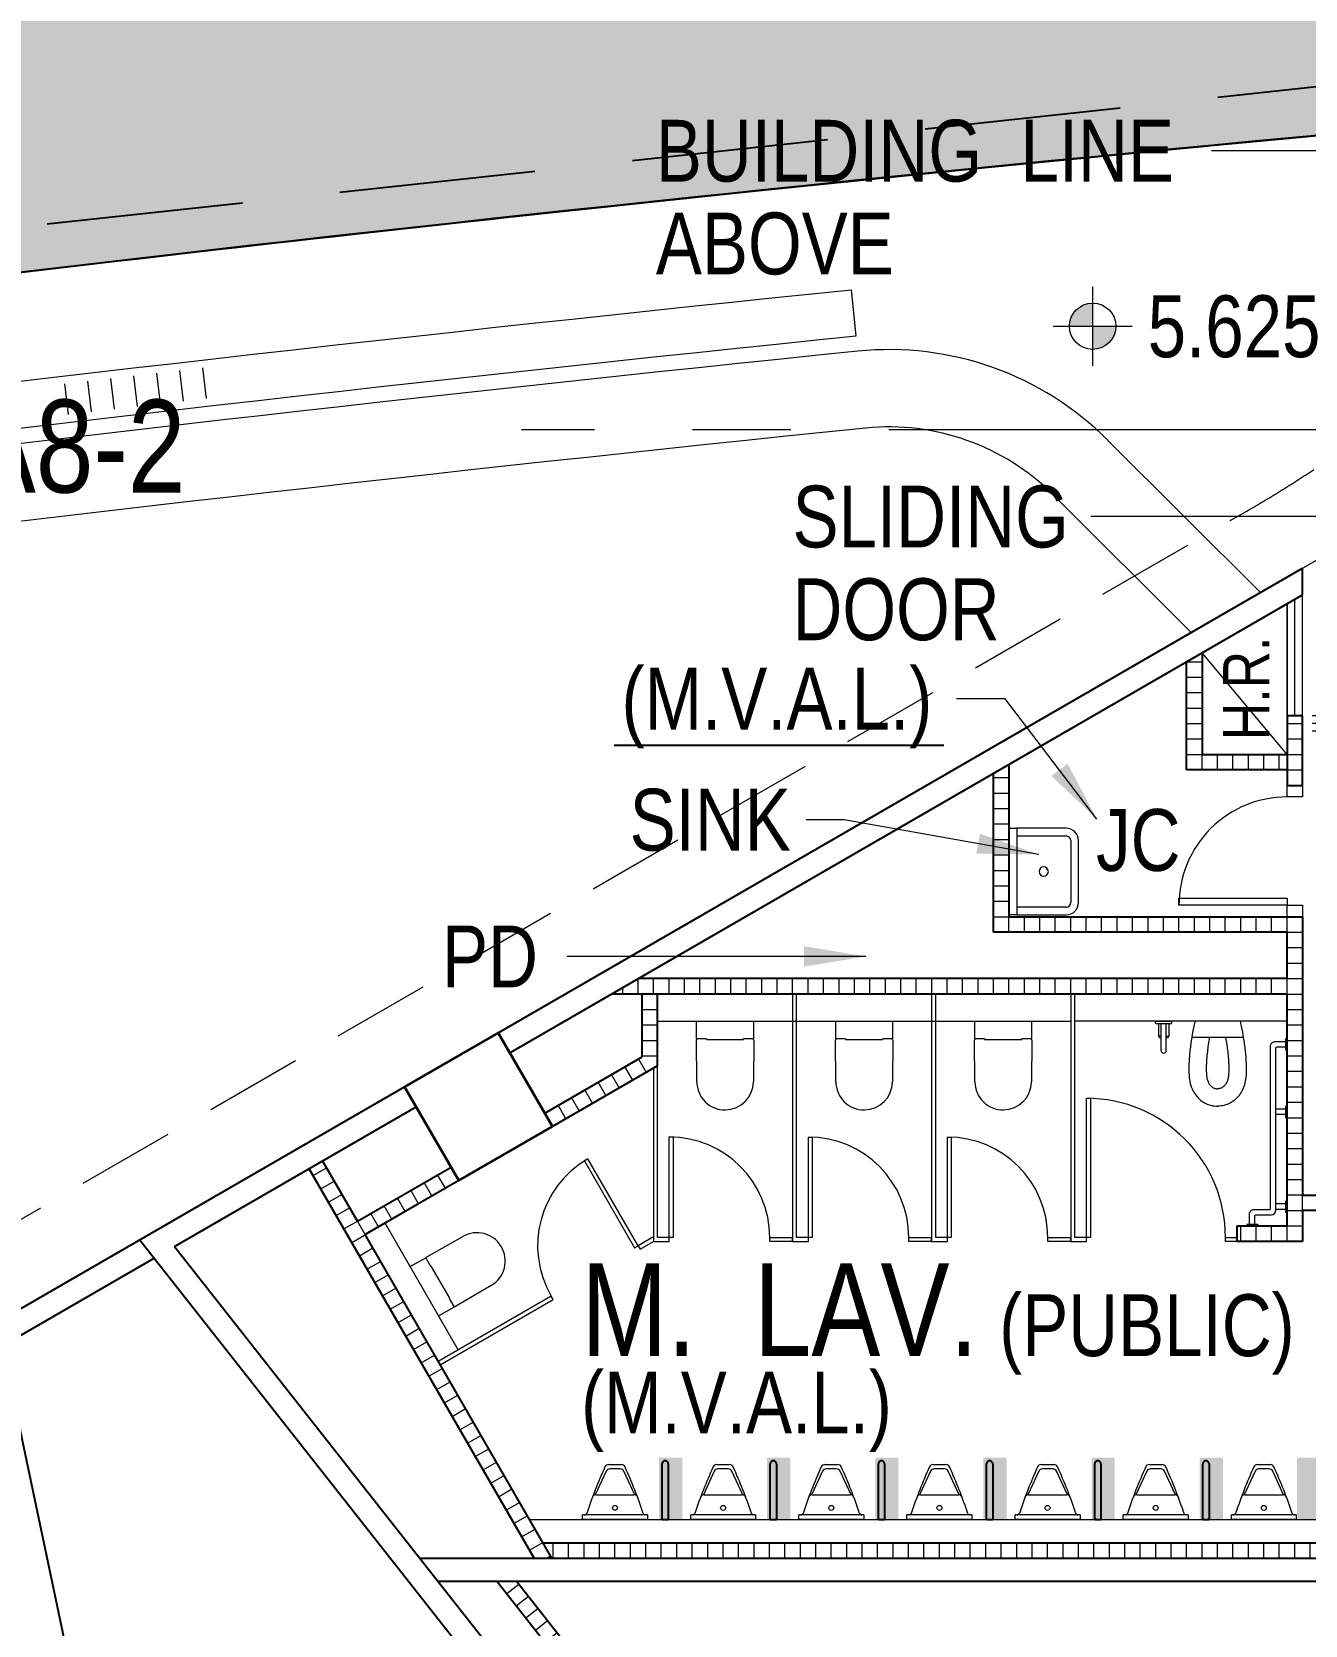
# Model space of a CAD drawing. Header units: millimetres. Extents: x 833576263 to 1668046980, y 817519639 to 1636103653.
# Drawn here: x 834069716 to 834077957, y 818009994 to 818020301 of the extents above; entities that cross this region are included whole.
import ezdxf
from ezdxf.enums import TextEntityAlignment as Align

# ---------------------------------------------------------------- set-up
doc = ezdxf.new("R2010")
doc.units = ezdxf.units.MM
doc.header["$LTSCALE"] = 100
doc.header["$MEASUREMENT"] = 0
for name, pattern in [('C160$0$DASHED', [19.05, 12.7, -6.35]), ('R_P_Grid$0$CENTER', [50.8, 31.75, -6.35, 6.35, -6.35]), ('R_P_LG$0$HIDDEN', [9.525, 6.35, -3.175]), ('R_P_LG$0$HIDDENX2', [19.05, 12.7, -6.35]), ('R_site$0$HIDDENX2', [19.05, 12.7, -6.35])]:
    doc.linetypes.add(name, pattern=pattern)
doc.layers.get('Defpoints').update_dxf_attribs({"color": 170})
for name, color, linetype in [('C160$0$EVA', 1, 'C160$0$DASHED'), ('R_P_LG$0$G-SITE(Drainage Reserve)', 7, 'R_P_LG$0$HIDDENX2'), ('R_site$0$000-structure-b', 3, 'Continuous'), ('R_site$0$G-SITE(Drainage Reserve)', 7, 'R_site$0$HIDDENX2'), ('X-REF', 7, 'Continuous')]:
    doc.layers.add(name, color=color, linetype=linetype)
doc.layers.add('C_DWG1002P00L0LGGBP$0$C_IMPERMEABLE', color=7, linetype='Continuous', true_color=0xfff0ff)
doc.layers.add('C_DWG1002P00L0LGGBP$0$C_UNDERLINE OR FSI', color=7, linetype='Continuous', true_color=0xf56e7d)
for name, color, linetype, lineweight in [('R_P_Grid$0$RDA0251-PARK', 7, 'R_P_Grid$0$CENTER', 18), ('R_P_Grid$0$RDA9102', 1, 'Continuous', 25), ('R_P_LG$0$4-LINE', 7, 'Continuous', 9), ('R_P_LG$0$RDA0322', 1, 'Continuous', 18), ('R_P_LG$0$RDA04011', 4, 'Continuous', 25), ('R_P_LG$0$RDA04031', 3, 'Continuous', 25), ('R_P_LG$0$RDA0621', 7, 'Continuous', 13), ('R_P_LG$0$RDA0624', 7, 'Continuous', 13), ('R_P_LG$0$RDA2142', 1, 'Continuous', 18), ('R_P_LG$0$RDA2202', 3, 'Continuous', 25), ('R_P_LG$0$RDA2203', 11, 'Continuous', 25), ('R_P_LG$0$RDA2302', 7, 'R_P_LG$0$HIDDEN', 18), ('R_P_LG$0$RDA2804S', 2, 'Continuous', 35), ('R_P_LG$0$RDA3151', 1, 'Continuous', 18), ('R_P_LG$0$RDA4101', 7, 'Continuous', 18), ('R_P_LG$0$RDA4701', 7, 'Continuous', 18), ('R_P_LG$0$RDA5802', 1, 'Continuous', 18), ('R_P_LG$0$RDA5803', 1, 'Continuous', 20), ('R_P_LG$0$RDA7401', 4, 'Continuous', 18), ('R_P_LG$0$RDA9801', 7, 'Continuous', 18), ('R_site$0$000-Architecture boundary', 2, 'Continuous', 0), ('R_WKCD_PARK$0$000-PAV-Concrete-b', 1, 'Continuous', 25)]:
    doc.layers.add(name, color=color, linetype=linetype, lineweight=lineweight)
doc.styles.add('R_P_Grid$0$ARIAL', font='arial.ttf', dxfattribs={"width": 0.8})
doc.styles.add('R_P_LG$0$Arial', font='arial.ttf', dxfattribs={"width": 0.8})
doc.styles.add('R_P_LG$0$romans', font='arial.ttf', dxfattribs={"width": 0.8})
doc.dimstyles.new('R_P_LG$0$M_200LA', dxfattribs={"dimscale": 200, "dimtxt": 2.5, "dimasz": 2, "dimexe": 0.8, "dimexo": 0, "dimgap": 0.75, "dimtad": 1, "dimdec": 0, "dimrnd": 1, "dimzin": 12, "dimdsep": 46, "dimtxsty": 'R_P_LG$0$romans', "dimcen": 2, "dimdle": 1, "dimclrd": 7, "dimclre": 7, "dimclrt": 4, "dimaunit": 1, "dimadec": 3, "dimazin": 0, "dimtfac": 1, "dimtdec": 0, "dimtix": 1, "dimtmove": 2, "dimatfit": 3, "dimfxl": 1, "dimtolj": 1, "dimlwd": 18, "dimlwe": 18, "dimarcsym": 0})
pattern_1 = [(45, (0, 0), (-50.513940681, 151.541822043), [0, -142.875])]
pattern_2 = [(30, (834073085, 818013220.48), (-50, 86.6025), []), (120, (834073085, 818013220.48), (-86.6025, -50), [])]

# ---------------------------------------------------------------- blocks, each defined once
blk = doc.blocks.new('R_P_Grid')
at = {"layer": 'R_P_Grid$0$RDA0251-PARK'}
for p, q in [((834082954.1, 818019726.7), (834052150.1, 818001942)), ((834144477.3, 818017726.7), (834072885.2, 818017726.7)), ((834144477.3, 818010426.7), (834072885.2, 818010426.7))]:
    blk.add_line(p, q, dxfattribs=at)
at = {"layer": 'R_P_Grid$0$RDA9102', "style": 'R_P_Grid$0$ARIAL', "width": 0.8}
blk.add_text('A8-2', height=600, rotation=0.00001, dxfattribs=at).set_placement((834069294.1, 818017321.1))
blk = doc.blocks.new('R_site$0$A$C486978F0')
at = {"layer": 'R_site$0$000-Architecture boundary'}
blk.add_lwpolyline([(-13.85, 1.783), (-12.705, 2.024), (-12.455, 0.835), (-10.434, 1.261), (-9.839, -1.562), (-0.592, 0.386), (-1.52, 4.789), (-4.637, 4.133), (-7.042, 15.547), (-15.193, 13.83), (-14.911, 12.494), (-16.658, 12.126), (-16.761, 12.615), (-16.957, 12.574), (-16.228, 9.115), (-23.581, 7.566), (-20.545, -6.848), (-12.394, -5.13)], close=True, dxfattribs=at)
blk = doc.blocks.new('R_site$0$architecture 2')
at = {"layer": 'R_site$0$000-structure-b'}
blk.add_lwpolyline([(834071.32, 818003.27), (834074.436, 818003.927), (834075.364, 817999.524), (834066.117, 817997.576), (834065.522, 818000.399), (834063.502, 817999.973), (834063.251, 818001.162), (834062.106, 818000.92), (834063.563, 817994.007), (834055.412, 817992.29), (834052.375, 818006.703), (834059.729, 818008.253), (834059, 818011.712), (834059.196, 818011.753), (834059.299, 818011.264), (834061.045, 818011.632), (834060.764, 818012.967), (834068.915, 818014.685)], close=True, dxfattribs=at)
blk.add_blockref('R_site$0$A$C486978F0', (834075.957, 817999.138))
blk = doc.blocks.new('R_site')
at = {"layer": 'R_site$0$G-SITE(Drainage Reserve)', "flags": 128}
blk.add_lwpolyline([(833956629, 818021451), (833964759, 818010737), (833975887, 818010459), (834007079, 818014005), (834061131, 818025962), (834090586, 818029148), (834127467, 818034735), (834127474, 818034257), (834127664, 818031804), (834127944, 818029360), (834128306, 818026973), (834091590, 818021411), (834062396, 818018254), (834008365, 818006301), (833974067, 818002402), (833960662, 818002737), (833953095, 818012709), (833948573, 818012313), (833947840, 818020681)], close=True, dxfattribs=at)
at = {"xscale": 1000, "yscale": 1000, "zscale": 1000}
blk.add_blockref('R_site$0$architecture 2', (0, 0), dxfattribs=at)
blk = doc.blocks.new('R_WKCD_PARK')
at = {"layer": 'Defpoints'}
blk.add_lwpolyline([(833961618, 817879845), (833961668, 817994332, -0.405705), (833969536, 818002425, 0.056187), (834023043, 818010017, -0.046979), (834087592, 818020389, -0.016359), (834088573, 818020421), (834091397, 818020421, -0.012147), (834090783, 818020570), (834073471, 818025208, 0.037249), (834021540, 818015826, -0.056187), (833969364, 818008422, 0.405705), (833955668, 817994334), (833955618, 817879824)], format="xyb", dxfattribs=at)
at = {"layer": 'R_WKCD_PARK$0$000-PAV-Concrete-b'}
blk.add_lwpolyline([(834080987, 818019893, 0.023918), (834047939, 818015497)], format="xyb", dxfattribs=at)
blk = doc.blocks.new('R_P_LG$0$LMark-FFL-1')
h = blk.add_hatch(color=256)
h.paths.add_polyline_path([(0, 0.75, 0.414214), (-0.75, 0), (0, 0)])
h.paths.add_polyline_path([(0.75, 0), (0, 0), (0, -0.75, 0.414214)])
for p, q in [((0, 1.28), (0, -1.28)), ((-1.28, 0), (1.28, 0))]:
    blk.add_line(p, q)
blk.add_circle((0, 0), 0.75)
at = {"color": 7, "style": 'R_P_LG$0$romans', "width": 0.8}
blk.add_attdef('FFL', (1.03, 1.03), '', height=2, dxfattribs=at)
blk = doc.blocks.new('R_P_LG$0$P46A_Sanit_W_M_W_C - RDA_SANIT_W_M_W_C-5280992-LG_F _5_000 Mpd_')
at = {"layer": 'R_P_LG$0$RDA7401'}
for p, q in [((-186, 124), (-183, 392)), ((183, 392), (186, 124)), ((-184, 115), (-177, 115)), ((-184, 0), (-184, 115)), ((-179, 115), (-120, 115)), ((-120, 119), (-120, 115)), ((121, 119), (-120, 119)), ((121, 115), (121, 119)), ((121, 115), (181, 115)), ((177, 115), (184, 115)), ((184, 115), (184, 0))]:
    blk.add_line(p, q, dxfattribs=at)
for start, end in [(90.9024, 180), (0, 90.9024)]:
    blk.add_arc((0, 392), 183, start, end, dxfattribs=at)
for centre, start_param, end_param in [((-177, 124), 3.141593, 4.712389), ((177, 124), 4.712389, 6.283185)]:
    blk.add_ellipse(centre, major_axis=(9.1, 0), ratio=1, start_param=start_param, end_param=end_param, dxfattribs=at)
blk = doc.blocks.new('R_P_LG$0$P46A_Sanit_Partition - 900 _W_  x 1600 _D_ x 2200 _H_ _ 650 x2050 _DOOR_-V122-LG_F _5_000 Mpd_')
at = {"layer": 'R_P_LG$0$RDA7401'}
for p, q in [((-28, -50), (-54, -50)), ((-54, -50), (-54, -1650)), ((-54, -50), (-28, -50)), ((-28, -1625), (-28, -50)), ((48, -975), (73, -975)), ((48, -1625), (48, -975)), ((73, -975), (73, -1625)), ((48, -1625), (-28, -1625)), ((73, -1625), (48, -1625)), ((48, -1650), (48, -1625)), ((698, -1625), (846, -1625)), ((698, -1650), (698, -1625)), ((846, -1650), (846, -1625)), ((-54, -1650), (48, -1650)), ((846, -1650), (698, -1650))]:
    blk.add_line(p, q, dxfattribs=at)
blk.add_arc((48, -1625), 650, 0, 90, dxfattribs=at)
blk = doc.blocks.new('R_P_LG$0$P46A_Door-Passage-Single-Flush - 700 x 2250mm-11147924-LG_F _5_000 Mpd_')
at = {"layer": 'R_P_LG$0$RDA3151'}
for p, q in [((-425, 44), (-350, 44)), ((-425, -56), (-425, 44)), ((-350, 44), (-350, -56)), ((350, 44), (425, 44)), ((350, -56), (350, 44)), ((425, 44), (425, -56)), ((-350, -56), (-425, -56)), ((305, -56), (350, -56)), ((305, -756), (305, -56)), ((425, -56), (350, -56)), ((350, -56), (350, -756)), ((350, -756), (305, -756))]:
    blk.add_line(p, q, dxfattribs=at)
blk.add_arc((350, -56), 700, 180, 270, dxfattribs=at)
blk = doc.blocks.new('R_P_LG$0$Urinal')
at = {"layer": 'R_P_LG$0$RDA7401'}
for p, q in [((-31, 210), (0, 210)), ((-31, 210), (-31, -210)), ((0, 210), (0, -210)), ((-160, 128), (-313, 57)), ((-161, -123), (-161, 123)), ((-356, -42), (-356, 42)), ((-328, 34), (-328, -34)), ((-313, -57), (-160, -128)), ((0, -210), (-31, -210))]:
    blk.add_line(p, q, dxfattribs=at)
for centre, radius, start, end in [((907, -2662), 2999, 108.4196, 114.5888), ((-136, 123), 25, 110.5224, 180), ((-46, 197), 15, 288.4196, 0), ((-331, 42), 25, 114.5888, 180), ((-303, 34), 25.4, 114.9889, 180), ((-331, -42), 25, 180, 245.463), ((907, 2669), 3005, 245.463, 251.6174), ((-303, -34), 25.4, 180, 245.011), ((-136, -123), 25, 180, 249.52), ((-46, -197), 15, 0, 71.6174)]:
    blk.add_arc(centre, radius, start, end, dxfattribs=at)
blk.add_ellipse((-76, 0), major_axis=(0, 15.9), ratio=1, dxfattribs=at)
blk = doc.blocks.new('R_P_LG$0$RDA_SANIT_Urinal_Division - RDA_SANIT_Urinal_Division-7745025-LG_F _5_000 Mpd_')
at = {"layer": 'Defpoints'}
for p, q in [((-20, 0), (-20, -360)), ((-20, 0), (20, 0)), ((20, -360), (20, 0))]:
    blk.add_line(p, q, dxfattribs=at)
blk.add_open_spline([(20, -360), (20, -362), (20, -364), (19, -368), (18, -370), (17, -371), (16, -373), (14, -374), (13, -375), (12, -376), (10, -377), (8, -379), (4, -380), (0, -380), (-4, -380), (-8, -379), (-10, -377), (-12, -376), (-13, -375), (-14, -374), (-16, -372), (-17, -370), (-18, -369), (-19, -367), (-20, -364), (-20, -362), (-20, -360)], degree=3, knots=[0, 0, 0, 0, 0.083333, 0.125, 0.166667, 0.1875, 0.208333, 0.25, 0.270833, 0.291667, 0.333333, 0.375, 0.416667, 0.5, 0.583333, 0.625, 0.666667, 0.708333, 0.729167, 0.75, 0.791667, 0.833333, 0.854167, 0.875, 0.916667, 1, 1, 1, 1], dxfattribs=at)
blk = doc.blocks.new('R_P_LG$0$P46A_Clean_Sink - P46A_Clean_Sink-V115-LG_F _5_000 Mpd_')
at = {"layer": 'R_P_LG$0$RDA7401'}
for p, q in [((-280, 0), (280, 0)), ((-280, -50), (-280, 0)), ((280, 0), (280, -50)), ((-280, -50), (-280, -370)), ((280, -50), (-280, -50)), ((-230, -370), (-230, -50)), ((230, -50), (230, -370)), ((280, -370), (280, -50)), ((200, -400), (-200, -400)), ((-200, -450), (200, -450))]:
    blk.add_line(p, q, dxfattribs=at)
for centre, radius, start, end in [((0, -225), 30, 0, 180), ((0, -225), 30, 180, 0), ((-200, -370), 80, 180, 270), ((-200, -370), 30, 180, 270), ((200, -370), 80, 270, 0), ((200, -370), 30, 270, 0)]:
    blk.add_arc(centre, radius, start, end, dxfattribs=at)
blk = doc.blocks.new('C_DWG1002P00L0LGGBP')
at = {"layer": 'C_DWG1002P00L0LGGBP$0$C_IMPERMEABLE'}
for points in [[(834073925, 818011077), (834073775, 818011077), (834073775, 818010677), (834073925, 818010677)], [(834074625, 818011077), (834074475, 818011077), (834074475, 818010677), (834074625, 818010677)], [(834075325, 818011077), (834075175, 818011077), (834075175, 818010677), (834075325, 818010677)], [(834076025, 818011077), (834075875, 818011077), (834075875, 818010677), (834076025, 818010677)], [(834076725, 818011077), (834076575, 818011077), (834076575, 818010677), (834076725, 818010677)], [(834077425, 818011077), (834077275, 818011077), (834077275, 818010677), (834077425, 818010677)], [(834078055, 818011077), (834077905, 818011077), (834077905, 818010677), (834078055, 818010677)]]:
    blk.add_hatch(color=256, dxfattribs=at).paths.add_polyline_path(points)
at = {"layer": 'C_DWG1002P00L0LGGBP$0$C_UNDERLINE OR FSI'}
blk.add_line((834073485, 818015687), (834075619, 818015687), dxfattribs=at)
blk = doc.blocks.new('C160')
at = {"layer": 'C160$0$EVA', "flags": 128}
blk.add_lwpolyline([(834128.317, 818030.08, -0.145844), (834116.042, 818026.421), (834088.573, 818026.421, 0.016359), (834087.2, 818026.376, 0.046979), (834021.54, 818015.826, -0.056187), (833969.364, 818008.422, 0.405705), (833955.668, 817994.334), (833955.618, 817879.824), (833955.722, 817865.438), (833956.59, 817853.63, 0.118446), (833959.114, 817845.73, 0.022563), (833976.131, 817820.318, 0.150268), (833991.721, 817808.776, 0.0852), (834018.736, 817804.167, 0.061119), (834043.876, 817807.277, -0.46092), (834055.521, 817798.987, 0.31719), (834075.122, 817775.842, 0.09515), (834184.419, 817768.828, 0.2774), (834239.09, 817811.861), (834242.392, 817820.559, -0.510377), (834255.055, 817823.984), (834260.246, 817819.79, 0.373727), (834277.287, 817820.398, -0.373727), (834287.905, 817820.777), (834291.644, 817817.756), (834296.232, 817823.434), (834292.655, 817826.325, -0.414214), (834291.445, 817837.716), (834332.502, 817888.525, -0.350062), (834342.367, 817890.708, 0.102667), (834400.842, 817875.706, 0.100957), (834409.137, 817876.999), (834444.015, 817889.966, 0.332678), (834453.167, 817904.166), (834452.857, 817908.595, -0.155717), (834454.024, 817913.381), (834445.783, 817911.703, -0.115419), (834446.872, 817908.177), (834447.182, 817903.747, -0.332678), (834441.924, 817895.59), (834407.046, 817882.623, -0.100957), (834401.121, 817881.699, -0.051411), (834372.209, 817886.047), (834379.39, 817889.501, 0.162917), (834396.595, 817906.227), (834392.123, 817910.781, -0.179073), (834376.789, 817894.908), (834366.567, 817889.991, -0.199372), (834360.364, 817889.652, -0.049629), (834334.8, 817901.625), (834322.119, 817909.179), (834319.048, 817904.024), (834323.346, 817901.465, -0.45655), (834325.501, 817889.415), (834274.553, 817826.357, -0.414214), (834263.162, 817825.148), (834259.846, 817827.828, -0.2375), (834248.727, 817852.408, -0.000008), (834248.76, 817853.209), (834242.765, 817853.459, 0.000008), (834242.732, 817852.657, 0.098884), (834244.917, 817838.726, -0.341761), (834241.931, 817829.272, 0.151594), (834236.782, 817822.688), (834233.48, 817813.99, -0.2774), (834183.667, 817774.781, -0.09515), (834076.628, 817781.65, -0.220431), (834063.432, 817792.491, -0.264689), (834064.805, 817812.539, -0.098357), (834067.029, 817814.779, 0.140841), (834072.196, 817820.936), (834089.614, 817860.11, -0.147837), (834100.578, 817872.816, -0.410901), (834111.707, 817870.393, 0.031692), (834114.287, 817866.928, 0.252242), (834125.77, 817862.431, -0.125686), (834129.746, 817861.915), (834135.114, 817859.776), (834142.622, 817855.048), (834145.562, 817859.914), (834128.702, 817870.086, -0.390962), (834117.887, 817872.026, -0.013137), (834117.027, 817873.227, -0.385183), (834118.544, 817883.988, 0.012387), (834120.815, 817885.981, 0.008404), (834123.055, 817888.118), (834117.142, 817894.113, -0.038497), (834096.207, 817877.116, 0.137723), (834084.132, 817862.548), (834066.714, 817823.373, -0.191803), (834062.187, 817818.953), (834051.762, 817814.614, -0.446391), (834035.637, 817822.309, 0.118164), (834032.365, 817828.01), (834034.386, 817830.321), (834031.649, 817832.687, -0.153015), (834020.841, 817838.946), (834021.04, 817839.146), (834020.346, 817839.938), (834020.139, 817839.748, -0.076925), (834016.885, 817845.319), (834013.267, 817848.405), (834007.454, 817841.536, -0.399413), (834008.806, 817824.317), (834007.069, 817822.176), (834011.728, 817818.395), (834015.819, 817823.438, -1.550619), (834022.422, 817810.24, -0.009421), (834018.731, 817810.167, -0.052259), (834003.179, 817811.781, -0.032796), (833993.716, 817814.435, -0.150265), (833980.961, 817823.878, -0.022565), (833964.244, 817848.84, -0.118446), (833962.574, 817854.07), (833961.721, 817865.68), (833961.618, 817879.845), (833961.668, 817994.332, -0.405705), (833969.536, 818002.425, 0.056187), (834023.043, 818010.017, -0.046979), (834087.592, 818020.389, -0.016359), (834088.573, 818020.421), (834116.042, 818020.421, 0.146696), (834131.681, 818025.11, -0.021313), (834130.797, 818030.541, -0.021313)], format="xyb", dxfattribs=at)
blk = doc.blocks.new('R_P_LG')
at = {"layer": 'R_P_LG$0$RDA0621'}
h = blk.add_hatch(dxfattribs=at)
h.set_pattern_fill('_USER', color=256, scale=100, double=1, pattern_type=0)
h.set_pattern_definition([(0, (834078090, 818015626.7), (0, 100), []), (90, (834078090, 818015626.7), (-100, 6e-15), [])])
h.paths.add_polyline_path([(834077810.7255, 818015526.7), (834077810.7255, 818015626.7), (834077290, 818015626.7), (834077290, 818016283.3243), (834077190, 818016225.5893), (834077190, 818015526.7)])
h = blk.add_hatch(dxfattribs=at)
h.set_pattern_fill('_USER', color=256, scale=100, double=1, pattern_type=0)
h.set_pattern_definition([(0, (834077840, 818015426.7), (0, 100), []), (90, (834077840, 818015426.7), (-100, 6e-15), [])])
h.paths.add_polyline_path([(834077940, 818015876.7), (834077840, 818015876.7), (834077840, 818015426.7), (834077940, 818015426.7)])
h = blk.add_hatch(dxfattribs=at)
h.set_pattern_fill('_USER', color=256, scale=100, double=1, pattern_type=0)
h.set_pattern_definition([(0, (834077840, 818014176.7), (0, 100), []), (90, (834077840, 818014176.7), (-100, 6e-15), [])])
h.paths.add_polyline_path([(834077940, 818014576.7), (834076040, 818014576.7), (834076040, 818015561.6365), (834075940, 818015503.9015), (834075940, 818014476.7), (834077840, 818014476.7), (834077840, 818014176.7), (834073641.2196, 818014176.7), (834073468.0146, 818014076.7), (834077940, 818014076.7)])
h = blk.add_hatch(dxfattribs=at)
h.set_pattern_fill('_USER', color=256, scale=100, double=1, pattern_type=0)
h.set_pattern_definition([(0, (834073765.4, 818014076.7), (0, 100), []), (90, (834073765.4, 818014076.7), (-100, 6e-15), [])])
h.paths.add_polyline_path([(834073765.4, 818014076.7), (834073665.4, 818014076.7), (834073665.4, 818013671.0453), (834073765.4, 818013671.0453)])
h = blk.add_hatch(dxfattribs=at)
h.set_pattern_fill('_USER', color=256, scale=100, double=1, pattern_type=0)
h.set_pattern_definition([(0, (834077840, 818012576.7), (0, 100), []), (90, (834077840, 818012576.7), (-100, 6e-15), [])])
h.paths.add_polyline_path([(834079490, 818012776.7), (834077940, 818012776.7), (834077940, 818014076.7), (834077840, 818014076.7), (834077840, 818012576.7), (834077515, 818012576.7), (834077515, 818012476.7), (834077940, 818012476.7), (834077940, 818012676.7), (834079490, 818012676.7)])
h = blk.add_hatch(dxfattribs=at)
h.set_pattern_fill('_USER', color=256, scale=100, double=1, pattern_type=0)
h.set_pattern_definition(pattern_2)
h.paths.add_polyline_path([(834073665.4, 818013671.0453), (834073035.0018, 818013307.0848), (834073085.0018, 818013220.4822), (834073765.4, 818013613.3103)])
h = blk.add_hatch(dxfattribs=at)
h.set_pattern_fill('_USER', color=256, scale=100, double=1, pattern_type=0)
h.set_pattern_definition(pattern_2)
h.paths.add_polyline_path([(834072428.7841, 818012957.0848), (834071822.5663, 818012607.0848), (834071597.5663, 818012996.7962), (834071510.9637, 818012946.7962), (834072965.942, 818010426.7), (834073081.412, 818010426.7), (834071872.5663, 818012520.4822), (834072478.7841, 818012870.4822)])
h = blk.add_hatch(dxfattribs=at)
h.set_pattern_fill('_USER', color=256, scale=100, double=1, pattern_type=0)
h.set_pattern_definition([(0, (834079390, 818010526.7), (0, 100), []), (90, (834079390, 818010526.7), (-100, 6e-15), [])])
h.paths.add_polyline_path([(834079490, 818011526.7), (834079390, 818011526.7), (834079390, 818010526.7), (834073023.677, 818010526.7), (834073081.412, 818010426.7), (834079490, 818010426.7)])
h = blk.add_hatch(dxfattribs=at)
h.set_pattern_fill('_USER', color=256, scale=100, double=1, pattern_type=0)
h.set_pattern_definition([(308.241, (834072727.57, 818010276.7), (78.5414, 61.897), []), (38.241, (834072727.57, 818010276.7), (-61.897, 78.5414), [])])
h.paths.add_polyline_path([(834075269.5962, 818007212.6787), (834072854.8947, 818010276.7), (834072727.5733, 818010276.7), (834075196.7036, 818007143.6138)])
at = {"layer": 'R_P_LG$0$RDA0624', "lineweight": 18}
h = blk.add_hatch(dxfattribs=at)
h.set_pattern_fill('DOTS', color=4, scale=90, angle=45, style=0)
h.set_pattern_definition(pattern_1)
edge = h.paths.add_edge_path()
edge.add_arc((834065390, 818020126.7), 13000, 75, 90)
edge.add_line((834065390, 818033126.7), (833989233.5977, 818033126.7))
edge.add_arc((833989233.5977, 818040126.7), 7000, 227.47847394, 269.99999999, ccw=False)
edge.add_line((833984502.5276, 818034967.5358), (833978583.9299, 818040395.0234))
edge.add_arc((833983315, 818045554.1877), 7000, 180, 227.47847394, ccw=False)
edge.add_line((833976315, 818045554.1877), (833976315, 818098726.7))
edge.add_arc((833983314.9761, 818098726.7099), 6999.9761, 115.841715, 180.00008101, ccw=False)
edge.add_line((833980263.7812, 818105026.7), (834002230.1033, 818105026.7))
edge.add_line((834002230.1033, 818105026.7), (834002230.4132, 818116699.7))
edge.add_line((834002230.4132, 818116699.7), (833958315, 818116699.7))
edge.add_line((833958315, 818116699.7), (833958315, 818110699.7))
edge.add_line((833958315, 818110699.7), (833963315, 818110699.7))
edge.add_arc((833963315, 818103699.7), 7000, 0, 90, ccw=False)
edge.add_line((833970315, 818103699.7), (833970315, 818045554.1877))
edge.add_arc((833983315, 818045554.1877), 13000, 180, 227.47847393)
edge.add_line((833974528.727, 818035972.8826), (833980447.3247, 818030545.395))
edge.add_arc((833989233.5977, 818040126.7), 13000, 227.47847393, 270)
edge.add_line((833989233.5977, 818027126.7), (834065245.1822, 818027126.7))
edge.add_arc((834065245.1822, 818019026.7), 8100, 75, 90, ccw=False)
edge.add_line((834067341.6165, 818026850.6992), (834090782.7579, 818020569.6643))
edge.add_arc((834094147.4055, 818033126.7), 13000, 255, 270)
edge.add_line((834094147.4055, 818020126.7), (834118759.2741, 818020126.7))
edge.add_arc((834118759.2741, 818033126.7), 13000, 270, 282.26165437)
edge.add_line((834121520.1679, 818020423.257), (834124956.9903, 818021170.1963))
edge.add_arc((834126677.2395, 818013254.9741), 8100, 20.44433993, 102.26165437, ccw=False)
edge.add_arc((834190761.1764, 818035930.696), 59878.7776, 183.670517332, 199.356395537, ccw=False)
edge.add_line((834131005.2286, 818032097.3284), (834127870.7181, 818029996.4247))
edge.add_line((834127870.7181, 818029996.4247), (834126362.9837, 818029715.8154))
edge.add_arc((834117071.8823, 818047426.7), 20000, 270, 297.68143099, ccw=False)
edge.add_line((834117071.8823, 818027426.7), (834089164.0869, 818027426.7))
edge.add_arc((834089164.0869, 818033426.7), 6000, 255.00000001, 270, ccw=False)
edge.add_line((834087611.1726, 818027631.1451), (834068754.6476, 818032683.7357))
h = blk.add_hatch(dxfattribs=at)
h.set_pattern_fill('DOTS', color=4, scale=90, angle=45, style=0)
h.set_pattern_definition(pattern_1)
h.paths.add_polyline_path([(834023042.8602, 818010017.0877, -0.0469794105), (834087592.4086, 818020388.9736, -0.01635881), (834088573.1495, 818020421.0696), (834091396.5953, 818020421.0696, -0.0121473096), (834090782.7579, 818020569.6643), (834073470.9741, 818025208.3428, 0.0372492311), (834021539.7889, 818015825.7688, -0.0561869279), (833969363.6877, 818008422.2874, 0.4057052637), (833955668.2659, 817994334.2822), (833955655.7003, 817965708.069), (833961655.7009, 817965708.069), (833961668.2653, 817994331.6485, -0.4057052637), (833969535.848, 818002424.7579, 0.0561869279)])
at = {"layer": 'R_P_LG$0$RDA4701'}
h = blk.add_hatch(dxfattribs=at)
h.set_pattern_fill('_USER', color=256, scale=150, angle=-95.87106393, pattern_type=0)
h.set_pattern_definition([(276.60406, (834096510.58, 818016673.86), (149.0047, 17.2511), [])])
h.paths.add_polyline_path([(834069858.9865, 818018016.6031), (834069881.988, 818017817.9302), (834070900.1867, 818017935.8129), (834070877.1852, 818018134.4858)])
at = {"layer": 'R_P_LG$0$4-LINE'}
blk.add_line((834075052.0177, 818018334.5198), (834075021.5256, 818018632.9662), dxfattribs=at)
for points in [[(834104910.8668, 817981462.8327, -0.0184140076), (834082843.079, 817979291.4951, -0.0779970155), (834071020.7297, 817980411.143, -0.2554958459), (834061807.5652, 817989000.8472, -0.228304919), (834062799.8022, 817996661.8621), (834056525.9999, 818004622.7069, -0.2026240576), (834054407.2832, 818012350.377, -0.3338828864), (834058534.2997, 818016549.585, -0.0119410876), (834075021.5256, 818018632.9662, -0.0119410876)], [(834104857.9877, 817981758.4065, -0.0184034957), (834082824.7141, 817979590.9324, -0.0779970155), (834071094.9809, 817980701.8091, -0.2554958459), (834062092.325, 817989095.25, -0.2348736073), (834063170.4628, 817996676.2052), (834056761.624, 818004808.3981, -0.2026240576), (834054704.664, 818012310.8211, -0.3338828864), (834058579.006, 818016252.9348, -0.0119410876), (834075052.0177, 818018334.5198)]]:
    blk.add_lwpolyline(points, format="xyb", dxfattribs=at)
at = {"layer": 'R_P_LG$0$G-SITE(Drainage Reserve)', "flags": 128}
blk.add_lwpolyline([(833956628.8567, 818021451.1626), (833964759.195, 818010737.3182), (833975887.2934, 818010459.4391), (834007078.5259, 818014004.6074), (834061130.7839, 818025962.1988), (834090586.3941, 818029148.3483), (834127467.1895, 818034735.441), (834127474.226, 818034256.5502), (834127663.99, 818031803.8898), (834127943.5297, 818029359.8335), (834128305.525, 818026973.446), (834091590.4059, 818021411.4517), (834062396.4161, 818018253.6012), (834008364.8741, 818006300.5926), (833974067.3066, 818002402.3609), (833960662.0252, 818002737.1034), (833953094.5433, 818012709.2374), (833948573.3483, 818012313.0204), (833947840.0212, 818020680.9492)], close=True, dxfattribs=at)
at = {"layer": 'R_P_LG$0$RDA2142', "linetype": 'R_P_LG$0$HIDDEN'}
for p, q in [((834079590, 818015876.7), (834077940, 818015876.7)), ((834079590, 818015826.7), (834077940, 818015826.7)), ((834079590, 818015776.7), (834077940, 818015776.7))]:
    blk.add_line(p, q, dxfattribs=at)
at = {"layer": 'R_P_LG$0$RDA2202'}
for p, q in [((834072735.0018, 818013826.7), (834077940, 818016831.8071)), ((834077940, 818016658.602), (834077940, 818016831.8071)), ((834072810.0018, 818013696.7962), (834077940, 818016658.602)), ((834072810.0018, 818013696.7962), (834072735.0018, 818013826.7)), ((834065457.59, 818009625.0843), (834072128.7841, 818013476.7)), ((834070638.3788, 818012443.0091), (834072203.7841, 818013346.7962)), ((834074837.2263, 818006872.7424), (834070413.3053, 818012486.2678)), ((834070638.3788, 818012443.0091), (834074948.0119, 818006974.504)), ((834065565.1847, 818009513.999), (834070507.1196, 818012367.2265)), ((834072227.3967, 818010426.7), (834086090, 818010426.7)), ((834086090, 818010276.7), (834072345.6091, 818010276.7))]:
    blk.add_line(p, q, dxfattribs=at)
at = {"layer": 'R_P_LG$0$RDA2203'}
for p, q in [((834077290, 818016283.3243), (834077290, 818015626.7)), ((834077190, 818015526.7), (834077190, 818016225.5893)), ((834077840, 818015876.7), (834077840, 818015426.7)), ((834077940, 818015876.7), (834077840, 818015876.7)), ((834077940, 818015426.7), (834077940, 818015876.7)), ((834076040, 818015561.6365), (834076040, 818014576.7)), ((834077290, 818015626.7), (834077840, 818015626.7)), ((834075940, 818014476.7), (834075940, 818015503.9015)), ((834077840, 818015526.7), (834077190, 818015526.7)), ((834077840, 818015426.7), (834077940, 818015426.7)), ((834076040, 818014576.7), (834077940, 818014576.7)), ((834077940, 818014576.7), (834077940, 818012776.7)), ((834077840, 818014476.7), (834075940, 818014476.7)), ((834077840, 818014176.7), (834077840, 818014476.7)), ((834077840, 818014176.7), (834073641.2196, 818014176.7)), ((834077840, 818014076.7), (834073468.0146, 818014076.7)), ((834073665.4, 818013671.0453), (834073665.4, 818014076.7)), ((834073765.4, 818013613.3103), (834073765.4, 818014076.7)), ((834077840, 818012576.7), (834077840, 818014076.7)), ((834073035.0018, 818013307.0848), (834073665.4, 818013671.0453)), ((834073765.4, 818013613.3103), (834073085.0018, 818013220.4822)), ((834071822.5663, 818012607.0848), (834071597.5663, 818012996.7962)), ((834071822.5663, 818012607.0848), (834072428.7841, 818012957.0848)), ((834072965.942, 818010426.7), (834071510.9637, 818012946.7962)), ((834072478.7841, 818012870.4822), (834071872.5663, 818012520.4822)), ((834077940, 818012776.7), (834079490, 818012776.7)), ((834079490, 818012676.7), (834077940, 818012676.7)), ((834077940, 818012676.7), (834077940, 818012476.7)), ((834077515, 818012576.7), (834077840, 818012576.7)), ((834077515, 818012576.7), (834077515, 818012476.7)), ((834073081.412, 818010426.7), (834071872.5663, 818012520.4822)), ((834077940, 818012476.7), (834077515, 818012476.7)), ((834073023.677, 818010526.7), (834079390, 818010526.7)), ((834072727.5733, 818010276.7), (834075196.7036, 818007143.6138)), ((834072854.8947, 818010276.7), (834075269.5962, 818007212.6787))]:
    blk.add_line(p, q, dxfattribs=at)
at = {"layer": 'R_P_LG$0$RDA2302', "flags": 128}
for points in [[(834078399.6255, 818017741.4981, 0.5738868366), (834076782.2189, 818031982.5851, 0.104304094), (834067090, 818034026.7), (834021325, 818034026.7)], [(834065098.9412, 818009995.3686), (834077580.328, 818017201.5006, 0.0295815025), (834078399.6257, 818017741.4982)]]:
    blk.add_lwpolyline(points, format="xyb", dxfattribs=at)
at = {"layer": 'R_P_LG$0$RDA2804S'}
blk.add_lwpolyline([(834072478.7841, 818012870.4822), (834073085.0018, 818013220.4822), (834072735.0018, 818013826.7), (834072128.7841, 818013476.7)], close=True, dxfattribs=at)
at = {"layer": 'R_P_LG$0$RDA3151'}
for p, q in [((834077840, 818015876.7), (834077840, 818016600.867)), ((834077890, 818015876.7), (834077890, 818016629.7345)), ((834077940, 818015876.7), (834077940, 818016658.602))]:
    blk.add_line(p, q, dxfattribs=at)
at = {"layer": 'R_P_LG$0$RDA4101'}
for p, q in [((834073765.4, 818013901.7), (834076440, 818013901.7)), ((834077840, 818013901.7), (834076465.4, 818013901.7)), ((834072475.7701, 818011775.7026), (834072002.4701, 818012595.4822))]:
    blk.add_line(p, q, dxfattribs=at)
at = {"layer": 'R_P_LG$0$RDA5802'}
blk.add_line((834077840, 818015626.7), (834077290, 818016283.3243), dxfattribs=at)
blk.add_lwpolyline([(834077290, 818015626.7), (834077290, 818016283.3243), (834077840, 818016600.867), (834077840, 818015626.7)], close=True, dxfattribs=at)
at = {"layer": 'R_P_LG$0$RDA5803'}
blk.add_lwpolyline([(833961618.0111, 817879844.8784), (833961668.2653, 817994331.6485, -0.4057052637), (833969535.848, 818002424.7579, 0.0561869279), (834023042.8602, 818010017.0877, -0.0469794105), (834087592.4086, 818020388.9736, -0.01635881), (834088573.1495, 818020421.0696), (834091396.5953, 818020421.0696, -0.0121473096), (834090782.7579, 818020569.6643), (834073470.9741, 818025208.3428, 0.0372492311), (834021539.7889, 818015825.7688, -0.0561869279), (833969363.6877, 818008422.2874, 0.4057052637), (833955668.2659, 817994334.2822), (833955618.0015, 817879824.4572)], format="xyb", dxfattribs=at)
at = {"layer": 'R_P_LG$0$RDA7401'}
for p, q in [((834076440, 818014076.7), (834076440, 818012476.7)), ((834076465.4, 818012502.1), (834076465.4, 818014076.7)), ((834076989.6378, 818013889.004), (834076988.75, 818013901.7)), ((834076988.75, 818013901.7), (834077094.2544, 818013901.7)), ((834076993.7171, 818013885.1997), (834077089.2873, 818013885.1997)), ((834077008.5153, 818013885.2), (834077008.5153, 818013803.225)), ((834077024.5022, 818013711.9112), (834077024.5022, 818013885.1997)), ((834077058.5022, 818013711.9112), (834077058.5022, 818013885.1997)), ((834077074.4891, 818013885.2), (834077074.4891, 818013803.225)), ((834077093.3666, 818013889.004), (834077094.2544, 818013901.7)), ((834077535.7153, 818013901.7), (834077244.267, 818013901.7)), ((834077022.7626, 818013803.225), (834077008.5153, 818013803.225)), ((834077024.5022, 818013803.225), (834077008.5153, 818013803.225)), ((834077021.3353, 818013792.6633), (834077024.5022, 818013792.6633)), ((834077058.5022, 818013803.225), (834077074.4891, 818013803.225)), ((834077058.5022, 818013792.6633), (834077061.6691, 818013792.6633)), ((834077060.2419, 818013803.225), (834077074.4891, 818013803.225)), ((834077557.0857, 818013795.4573), (834077222.914, 818013795.4573)), ((834073740, 818013598.6456), (834073740, 818012476.7)), ((834073765.4, 818012502.1), (834073765.4, 818013613.3103)), ((834076541.6, 818013402.1), (834076567, 818013402.1)), ((834076541.6, 818012502.1), (834076541.6, 818013402.1)), ((834076567, 818013402.1), (834076567, 818012502.1)), ((834077829.9955, 818013296.6994), (834077767.9955, 818013296.6998)), ((834077829.9957, 818013331.6994), (834077767.9957, 818013331.6998)), ((834073841.6, 818013152.1), (834073867, 818013152.1)), ((834073841.6, 818012502.1), (834073841.6, 818013152.1)), ((834073867, 818013152.1), (834073867, 818012502.1)), ((834073314.3118, 818013010.3902), (834073292.3148, 818012997.6902)), ((834073292.3148, 818012997.6902), (834073617.3148, 818012434.7737)), ((834073639.3118, 818012447.4737), (834073314.3118, 818013010.3902)), ((834077632.5006, 818012683.4948), (834077632.5006, 818012683.6997)), ((834077829.9955, 818012683.6955), (834077767.9955, 818012683.6959)), ((834077829.9957, 818012718.6955), (834077767.9957, 818012718.6959)), ((834077579, 818012586.7), (834077578.9999, 818012576.7)), ((834077650.9999, 818012576.6996), (834077578.9999, 818012576.7)), ((834077651, 818012586.6996), (834077579, 818012586.7)), ((834077651, 818012586.6996), (834077650.9999, 818012576.6996)), ((834073617.3148, 818012434.7737), (834073639.3118, 818012447.4737)), ((834073740, 818012505.606), (834073639.3118, 818012447.4737)), ((834073639.3118, 818012447.4737), (834073652.0118, 818012425.4766)), ((834073652.0118, 818012425.4766), (834073740, 818012476.2766)), ((834073740, 818012476.7), (834073841.6, 818012476.7)), ((834073841.6, 818012502.1), (834073765.4, 818012502.1)), ((834073867, 818012502.1), (834073841.6, 818012502.1)), ((834073841.6, 818012476.7), (834073841.6, 818012502.1)), ((834074491.6, 818012502.1), (834074640, 818012502.1)), ((834074491.6, 818012476.7), (834074491.6, 818012502.1)), ((834074640, 818012476.7), (834074491.6, 818012476.7)), ((834074640, 818012476.7), (834074640, 818012502.1)), ((834076440, 818012476.7), (834076541.6, 818012476.7)), ((834076541.6, 818012502.1), (834076465.4, 818012502.1)), ((834076567, 818012502.1), (834076541.6, 818012502.1)), ((834076541.6, 818012476.7), (834076541.6, 818012502.1)), ((834077441.6, 818012502.1), (834077515, 818012502.1)), ((834077441.6, 818012476.7), (834077441.6, 818012502.1)), ((834077515, 818012476.7), (834077441.6, 818012476.7)), ((834073076.3953, 818012122.4737), (834072345.8663, 818011700.7026)), ((834072358.5663, 818011678.7055), (834073089.0953, 818012100.4766)), ((834073089.0953, 818012100.4766), (834073076.3953, 818012122.4737)), ((834072937.0744, 818010676.7), (834079390, 818010676.7))]:
    blk.add_line(p, q, dxfattribs=at)
for points in [[(834077829.9998, 818013715.7001), (834077839.9998, 818013715.7), (834077840.0002, 818013787.7), (834077830.0002, 818013787.7001)], [(834077829.9953, 818013278.1994), (834077839.9953, 818013278.1994), (834077839.9958, 818013350.1994), (834077829.9958, 818013350.1994)], [(834077829.9953, 818012665.1955), (834077839.9953, 818012665.1955), (834077839.9958, 818012737.1955), (834077829.9958, 818012737.1955)], [(834077579, 818012586.7), (834077578.9999, 818012576.7), (834077650.9999, 818012576.6996), (834077651, 818012586.6996)]]:
    blk.add_lwpolyline(points, close=True, dxfattribs=at)
for points in [[(834077597.5, 818012586.6999), (834077597.5004, 818012653.6999, -0.4142135624), (834077627.5006, 818012683.6997), (834077727.9955, 818012683.6961, 0.4142135624), (834077732.9955, 818012688.6961), (834077732.9999, 818013739.2006, -0.4142135624), (834077763.0001, 818013769.2004), (834077830.0001, 818013769.2001)], [(834077632.5, 818012586.6997), (834077632.5003, 818012643.6997, -0.4142135624), (834077637.5004, 818012648.6997), (834077737.9953, 818012648.6961, 0.4142135624), (834077767.9954, 818012678.6959), (834077767.9999, 818013729.2004, -0.4142135624), (834077772.9999, 818013734.2004), (834077829.9999, 818013734.2001)]]:
    blk.add_lwpolyline(points, format="xyb", dxfattribs=at)
for centre, radius, start, end in [((834076993.6664, 818013889.2349), 4.0352, 183.28016002, 270.71983891), ((834077089.338, 818013889.2349), 4.0352, 269.28016109, 356.71983998), ((834077021.3353, 818013805.7247), 13.0614, 191.03334745, 270), ((834077061.6691, 818013805.7247), 13.0614, 270, 348.96665255), ((834077041.5022, 818013711.9112), 17, 180, 0), ((834076541.6, 818012502.1), 900, 0, 90), ((834073841.6, 818012502.1), 650, 0, 90), ((834073639.3118, 818012447.4737), 650, 119.99999874, 209.99999874)]:
    blk.add_arc(centre, radius, start, end, dxfattribs=at)
for points, knots in [([(834077244.267, 818013901.7), (834077241.5572, 818013890.604), (834077239.0198, 818013879.6362), (834077236.655, 818013868.7967), (834077235.6688, 818013864.2759), (834077233.6335, 818013854.7014), (834077230.716, 818013840.1492), (834077227.8523, 818013824.8798), (834077225.2428, 818013809.9521), (834077223.6386, 818013800.1353), (834077222.9059, 818013795.5105)], [-0.00055791998, -0.00055791998, -0.00055791998, -0.00055791998, 0.10568825902, 0.10568825902, 0.10568825902, 0.15, 0.2, 0.25, 0.3, 0.34469783119, 0.34469783119, 0.34469783119, 0.34469783119]), ([(834077535.7153, 818013901.7), (834077538.4251, 818013890.604), (834077540.9624, 818013879.6362), (834077543.3272, 818013868.7967), (834077544.3135, 818013864.2759), (834077546.3488, 818013854.7014), (834077549.2663, 818013840.1492), (834077552.13, 818013824.8798), (834077554.7395, 818013809.9521), (834077556.3437, 818013800.1353), (834077557.0764, 818013795.5105)], [-0.00055791998, -0.00055791998, -0.00055791998, -0.00055791998, 0.10568825902, 0.10568825902, 0.10568825902, 0.15, 0.2, 0.25, 0.3, 0.34469783119, 0.34469783119, 0.34469783119, 0.34469783119]), ([(834077222.914, 818013795.4573), (834077220.7215, 818013781.6154), (834077216.7506, 818013753.8681), (834077211.6587, 818013712.1332), (834077207.4677, 818013670.2956), (834077205.2975, 818013635.3189), (834077204.5408, 818013607.2994), (834077204.4115, 818013586.2767), (834077204.8018, 818013565.2581), (834077206.5658, 818013537.2756), (834077210.6532, 818013509.4853), (834077217.9701, 818013482.3968), (834077227.844, 818013456.1295), (834077245.275, 818013425.4975), (834077273.7265, 818013394.2064), (834077308.3385, 818013369.8395), (834077347.9386, 818013354.7191), (834077375.9794, 818013351.5008), (834077389.9998, 818013351.501)], [-1, -1, -1, -1, -0.9230769231, -0.8461538462, -0.7692307692, -0.6923076923, -0.6538461538, -0.6153846154, -0.5769230769, -0.5384615385, -0.4615384615, -0.4230769231, -0.3846153846, -0.3076923077, -0.2307692308, -0.1538461538, -0.0769230769, 0, 0, 0, 0]), ([(834077337.0185, 818013795.4573), (834077334.3896, 818013780.2669), (834077329.7602, 818013749.7992), (834077323.9602, 818013703.9269), (834077320.0906, 818013665.5892), (834077318.1038, 818013634.8287), (834077317.2292, 818013611.7273), (834077316.9607, 818013588.611), (834077317.3988, 818013565.4938), (834077319.0811, 818013546.2833), (834077321.6855, 818013531.0869), (834077324.4008, 818013519.843), (834077328.1964, 818013508.905), (834077333.3907, 818013498.549), (834077339.9956, 818013489.0248), (834077347.9482, 818013480.5973), (834077357.0234, 818013473.3819), (834077367.2619, 818013467.8918), (834077378.4425, 818013464.7143), (834077386.1579, 818013464.1001), (834077390.0085, 818013464.1007)], [0, 0, 0, 0, 0.125, 0.25, 0.375, 0.4375, 0.5, 0.5625, 0.625, 0.6875, 0.71875, 0.75, 0.78125, 0.8125, 0.84375, 0.875, 0.90625, 0.9375, 0.96875, 1, 1, 1, 1]), ([(834077442.9812, 818013795.4573), (834077445.6101, 818013780.2669), (834077450.2395, 818013749.7992), (834077456.0394, 818013703.9269), (834077459.909, 818013665.5892), (834077461.8959, 818013634.8287), (834077462.7705, 818013611.7273), (834077463.039, 818013588.611), (834077462.6009, 818013565.4938), (834077460.9185, 818013546.2833), (834077458.3141, 818013531.0869), (834077455.5989, 818013519.843), (834077451.8033, 818013508.905), (834077446.609, 818013498.549), (834077440.0041, 818013489.0248), (834077432.0514, 818013480.5973), (834077422.9763, 818013473.3819), (834077412.7378, 818013467.8918), (834077401.5572, 818013464.7143), (834077393.8418, 818013464.1001), (834077389.9911, 818013464.1007)], [0, 0, 0, 0, 0.125, 0.25, 0.375, 0.4375, 0.5, 0.5625, 0.625, 0.6875, 0.71875, 0.75, 0.78125, 0.8125, 0.84375, 0.875, 0.90625, 0.9375, 0.96875, 1, 1, 1, 1]), ([(834077557.0857, 818013795.4573), (834077559.2782, 818013781.6154), (834077563.2491, 818013753.8681), (834077568.341, 818013712.1332), (834077572.532, 818013670.2956), (834077574.7022, 818013635.3189), (834077575.4589, 818013607.2994), (834077575.5882, 818013586.2767), (834077575.1978, 818013565.2581), (834077573.4338, 818013537.2756), (834077569.3465, 818013509.4853), (834077562.0295, 818013482.3968), (834077552.1557, 818013456.1295), (834077534.7247, 818013425.4975), (834077506.2731, 818013394.2064), (834077471.6612, 818013369.8395), (834077432.0611, 818013354.7191), (834077404.0203, 818013351.5008), (834077389.9998, 818013351.501)], [-1, -1, -1, -1, -0.9230769231, -0.8461538462, -0.7692307692, -0.6923076923, -0.6538461538, -0.6153846154, -0.5769230769, -0.5384615385, -0.4615384615, -0.4230769231, -0.3846153846, -0.3076923077, -0.2307692308, -0.1538461538, -0.0769230769, 0, 0, 0, 0])]:
    blk.add_open_spline(points, degree=3, knots=knots, dxfattribs=at)
blk.add_open_spline([(834077352.3393, 818013355.5124), (834077353.768, 818013355.1999), (834077355.1992, 818013354.8899), (834077356.6358, 818013354.6187)], degree=3, dxfattribs=at)
at = {"layer": 'R_P_LG$0$RDA9801'}
for points in [[(834077668.5851, 818016675.1056), (834076678.8916, 818017660.3966)], [(834077220.0283, 818016416.1312), (834076326.1272, 818017306.0559)]]:
    blk.add_lwpolyline(points, dxfattribs=at)
for centre, radius, start, end in [((834110389.603, 817672462.0153), 347573.0278, 95.833633167, 98.570198801), ((834075265.4623, 818016245.3952), 2000, 44.99988502, 95.83363317), ((834110389.603, 817672462.0153), 347073.0278, 95.833633167, 98.570198801), ((834075265.4623, 818016245.3952), 1500, 44.99988502, 95.83363317)]:
    blk.add_arc(centre, radius, start, end, dxfattribs=at)
at = {"layer": 'R_P_LG$0$RDA0322'}
ref = blk.add_blockref('R_P_LG$0$LMark-FFL-1', (834076581.8846, 818018396.5848), dxfattribs=dict(at, xscale=200, yscale=200, zscale=200))
ref.add_attrib('FFL', '5.625', dxfattribs={"layer": '0', "color": 7, "height": 400, "rotation": 0.00000095, "style": 'R_P_LG$0$romans', "width": 0.8}).set_placement((834077497.2063, 818018396.5613), align=Align.MIDDLE)
at = {"layer": 'R_P_LG$0$RDA3151', "rotation": 270}
blk.add_blockref('R_P_LG$0$P46A_Door-Passage-Single-Flush - 700 x 2250mm-11147924-LG_F _5_000 Mpd_', (834077896.35, 818015001.7), dxfattribs=at)
at = {"layer": 'R_P_LG$0$RDA7401'}
for name, p, rotation in [('R_P_LG$0$P46A_Clean_Sink - P46A_Clean_Sink-V115-LG_F _5_000 Mpd_', (834076040, 818014869.1682), 90), ('R_P_LG$0$P46A_Sanit_W_M_W_C - RDA_SANIT_W_M_W_C-5280992-LG_F _5_000 Mpd_', (834074202.7, 818013901.7), 180), ('R_P_LG$0$P46A_Sanit_W_M_W_C - RDA_SANIT_W_M_W_C-5280992-LG_F _5_000 Mpd_', (834075102.7, 818013901.7), 180), ('R_P_LG$0$P46A_Sanit_W_M_W_C - RDA_SANIT_W_M_W_C-5280992-LG_F _5_000 Mpd_', (834076002.7, 818013901.7), 180), ('R_P_LG$0$P46A_Sanit_W_M_W_C - RDA_SANIT_W_M_W_C-5280992-LG_F _5_000 Mpd_', (834072257.3749, 818012153.9742), 299.9999999885097), ('R_P_LG$0$Urinal', (834073490.0019, 818010676.7), 270), ('R_P_LG$0$Urinal', (834074190.0019, 818010676.7), 270), ('R_P_LG$0$Urinal', (834074889.9999, 818010676.7), 270), ('R_P_LG$0$Urinal', (834075589.9999, 818010676.7), 270), ('R_P_LG$0$Urinal', (834076289.9999, 818010676.7), 270), ('R_P_LG$0$Urinal', (834076990.0019, 818010676.7), 270), ('R_P_LG$0$Urinal', (834077690.0019, 818010676.7), 270)]:
    blk.add_blockref(name, p, dxfattribs=dict(at, rotation=rotation))
for p in [(834074693.7845, 818014126.7), (834075593.7845, 818014126.7)]:
    blk.add_blockref('R_P_LG$0$P46A_Sanit_Partition - 900 _W_  x 1600 _D_ x 2200 _H_ _ 650 x2050 _DOOR_-V122-LG_F _5_000 Mpd_', p, dxfattribs=at)
at = {"layer": 'R_P_LG$0$RDA7401', "xscale": -1, "rotation": 180}
for p in [(834073815, 818010676.7), (834074515, 818010676.7), (834075215, 818010676.7), (834075915, 818010676.7), (834076615, 818010676.7), (834077315, 818010676.7)]:
    blk.add_blockref('R_P_LG$0$RDA_SANIT_Urinal_Division - RDA_SANIT_Urinal_Division-7745025-LG_F _5_000 Mpd_', p, dxfattribs=at)
at = {"layer": 'R_P_LG$0$RDA04011', "style": 'R_P_LG$0$Arial', "width": 0.8}
for s, p in [('BUILDING  LINE', (834073754.6191, 818019332.1465)), ('ABOVE', (834073754.6191, 818018732.1465)), ('SLIDING', (834074639.1178, 818016965.7469)), ('DOOR', (834074639.1178, 818016365.7469))]:
    blk.add_text(s, height=400, dxfattribs=at).set_placement(p)
at = {"layer": 'R_P_LG$0$RDA04031', "color": 4, "lineweight": 25, "style": 'R_P_LG$0$Arial', "width": 0.8}
blk.add_text('(M.V.A.L.)', height=400, dxfattribs=at).set_placement((834073532.3221, 818015787.4917))
at = {"layer": 'R_P_LG$0$RDA04031', "color": 4, "style": 'R_P_LG$0$Arial', "width": 0.8}
for s, p in [('SINK', (834073584.8128, 818015004.4239)), ('PD', (834072370.4829, 818014119.9978)), ('(PUBLIC)', (834075976.9709, 818011734.2565)), ('(M.V.A.L.)', (834073270.5839, 818011234.2565))]:
    blk.add_text(s, height=400, dxfattribs=at).set_placement(p)
at = {"layer": 'R_P_LG$0$RDA04031', "style": 'R_P_LG$0$Arial', "width": 0.8}
blk.add_text('M.  LAV.', height=600, dxfattribs=at).set_placement((834073270.5839, 818011734.2565))
at = {"layer": 'R_P_LG$0$RDA04031', "color": 4, "lineweight": 25, "insert": (834076604.1305, 818015273.3048), "char_height": 400, "width": 3931.921965, "attachment_point": 1, "line_spacing_factor": 0.9, "style": 'R_P_LG$0$Arial'}
blk.add_mtext('JC', dxfattribs=at)
at = {"layer": 'R_P_LG$0$RDA5802', "style": 'R_P_LG$0$romans', "width": 0.8}
blk.add_text('H.R.', height=300, rotation=90.00002732, dxfattribs=at).set_placement((834077576.4475, 818016054.1656), align=Align.MIDDLE)
at = {"layer": 'R_P_LG$0$RDA04011'}
for points, override in [([(834079234.1083, 818018456.036), (834078112.9212, 818019532.1465), (834077350.9073, 818019532.1465)], {"dimgap": 0.75, "dimtad": 0}), ([(834080703.3445, 818015761.7), (834079796.6286, 818017165.7469), (834076570.202, 818017165.7469)], {"dimgap": 0.75, "dimtad": 0}), ([(834075113.9217, 818014319.9978), (834073180.4828, 818014319.9978)], {"dimtad": 0})]:
    blk.add_leader(points, dimstyle='R_P_LG$0$M_200LA', override=override, dxfattribs=at)
at = {"layer": 'R_P_LG$0$RDA04031', "color": 4, "lineweight": 25}
blk.add_leader([(834076608.9045, 818015208.9762), (834076016.4207, 818015987.4917), (834075700.2412, 818015987.4917)], dimstyle='R_P_LG$0$M_200LA', override={"dimtad": 0}, dxfattribs=at)
at = {"layer": 'R_P_LG$0$RDA04031', "color": 4}
blk.add_leader([(834076234.1652, 818014979.5702), (834074972.596, 818015204.4239), (834074727.6657, 818015204.4239)], dimstyle='R_P_LG$0$M_200LA', override={"dimtad": 0}, dxfattribs=at)

msp = doc.modelspace()

# ---------------------------------------------------------------- block references
at = {"layer": 'X-REF'}
for name in ['R_P_Grid', 'C_DWG1002P00L0LGGBP']:
    msp.add_blockref(name, (0, 0), dxfattribs=at)

# ---------------------------------------------------------------- next in the draw order: block references
msp.add_blockref('R_site', (0, 0), dxfattribs=at)

# ---------------------------------------------------------------- next in the draw order: block references
msp.add_blockref('R_WKCD_PARK', (0, 0), dxfattribs=at)

# ---------------------------------------------------------------- next in the draw order: block references
at = {"layer": 'X-REF', "xscale": 1000, "yscale": 1000, "zscale": 1000}
msp.add_blockref('C160', (0, 0), dxfattribs=at)

# ---------------------------------------------------------------- next in the draw order: block references
at = {"layer": 'X-REF'}
msp.add_blockref('R_P_LG', (0, 0), dxfattribs=at)

doc.saveas('drawing.dxf')
